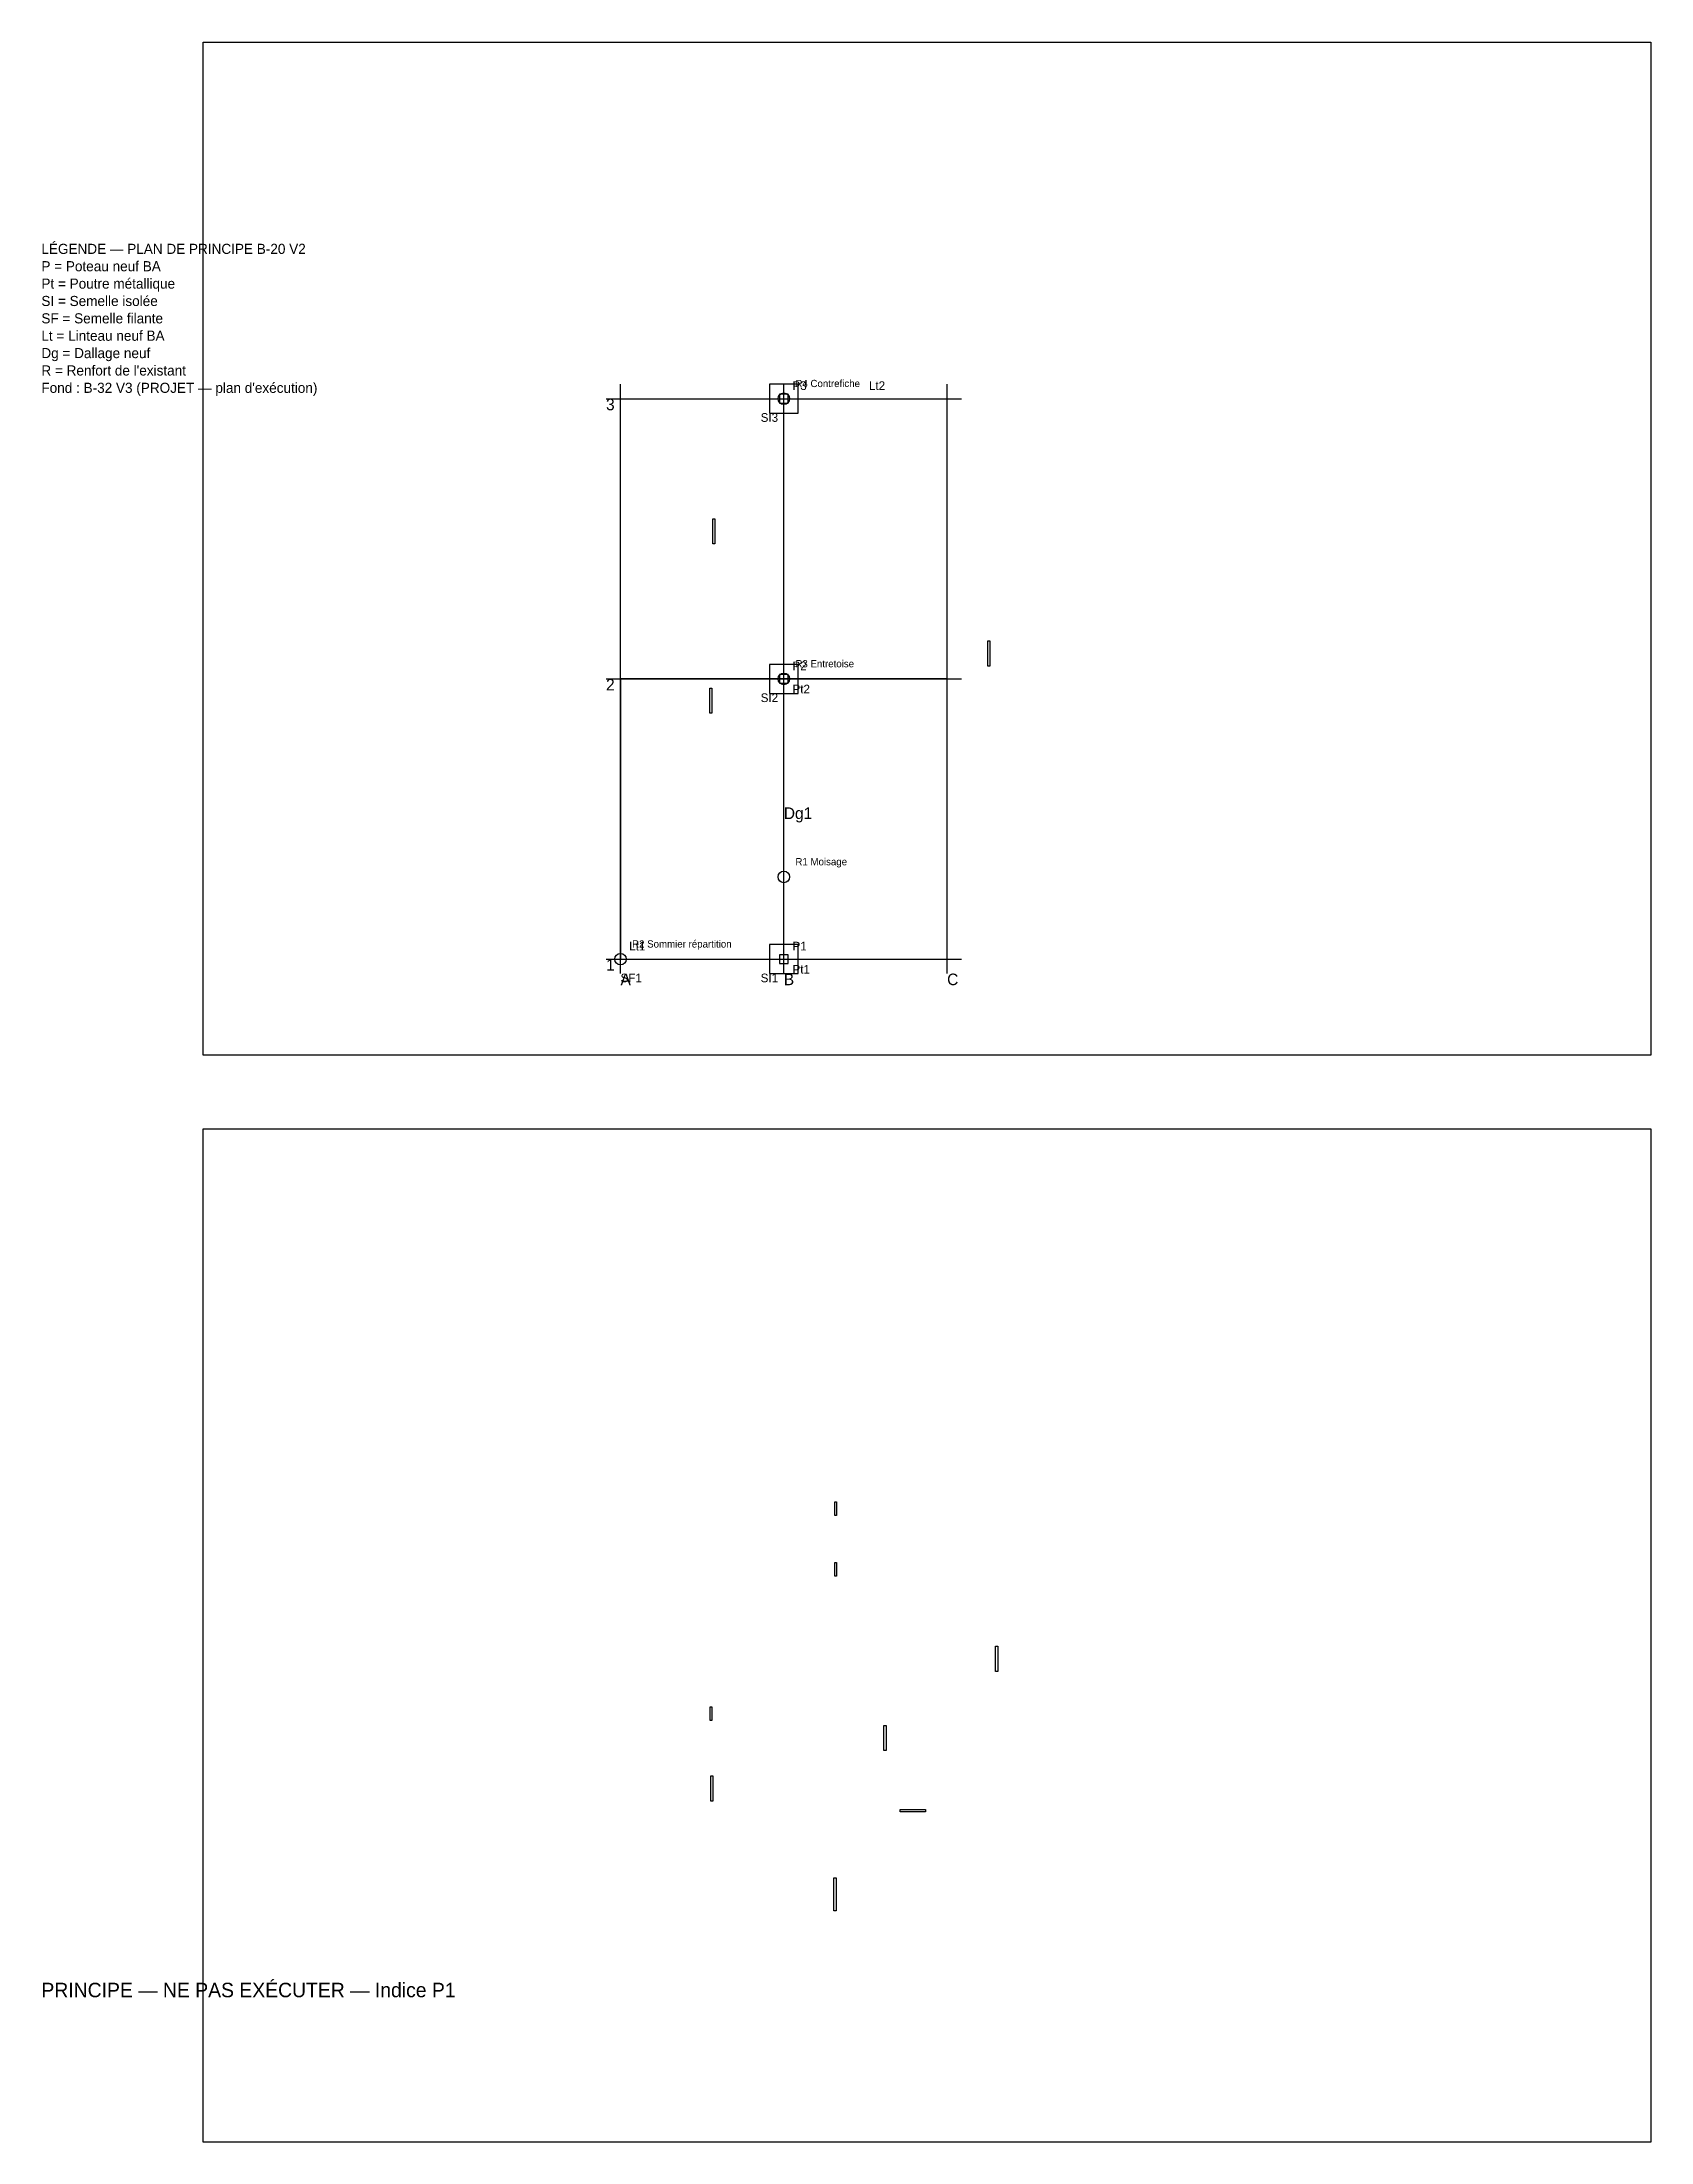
# Model space of a CAD drawing. Header units: metres. Extents: x 125.7 to 181.3, y 0 to 72.5.
import ezdxf

# ---------------------------------------------------------------- set-up
doc = ezdxf.new("R2010")
doc.units = ezdxf.units.M

msp = doc.modelspace()

# ---------------------------------------------------------------- linework, layer by layer
for p, q in [((145.2, 60.22), (157.48, 60.22)), ((145.7, 40.36), (145.7, 60.72)), ((151.34, 40.36), (151.34, 60.72)), ((151.34, 50.54), (151.34, 60.22)), ((153.98, 60.22), (156.98, 60.22)), ((156.98, 40.36), (156.98, 60.72)), ((145.2, 50.54), (157.48, 50.54)), ((151.34, 40.86), (151.34, 50.54)), ((145.2, 40.86), (157.48, 40.86)), ((145.7, 40.86), (156.98, 40.86)), ((145.7, 40.86), (148.7, 40.86))]:
    msp.add_line(p, q)
for points in [[(131.287, 72.54), (181.287, 72.54), (181.287, 37.54), (131.287, 37.54)], [(150.84, 59.72), (151.84, 59.72), (151.84, 60.72), (150.84, 60.72)], [(151.19, 60.07), (151.49, 60.07), (151.49, 60.37), (151.19, 60.37)], [(148.883, 56.072), (148.953, 56.072), (148.953, 55.201), (148.883, 55.201)], [(158.39, 51.856), (158.46, 51.856), (158.46, 50.985), (158.39, 50.985)], [(150.84, 50.04), (151.84, 50.04), (151.84, 51.04), (150.84, 51.04)], [(145.7, 40.86), (156.98, 40.86), (156.98, 50.54), (145.7, 50.54)], [(148.788, 50.222), (148.859, 50.222), (148.859, 49.351), (148.788, 49.351)], [(151.19, 50.39), (151.49, 50.39), (151.49, 50.69), (151.19, 50.69)], [(150.84, 40.36), (151.84, 40.36), (151.84, 41.36), (150.84, 41.36)], [(151.19, 40.71), (151.49, 40.71), (151.49, 41.01), (151.19, 41.01)], [(131.287, 35), (181.287, 35), (181.287, 0), (131.287, 0)], [(153.098, 22.112), (153.161, 22.112), (153.161, 21.641), (153.098, 21.641)], [(153.098, 20.022), (153.161, 20.022), (153.161, 19.551), (153.098, 19.551)], [(158.654, 17.126), (158.73, 17.126), (158.73, 16.255), (158.654, 16.255)], [(148.791, 15.032), (148.854, 15.032), (148.854, 14.561), (148.791, 14.561)], [(154.873, 13.521), (154.798, 13.521), (154.798, 14.392), (154.873, 14.392)], [(148.821, 12.647), (148.891, 12.647), (148.891, 11.776), (148.821, 11.776)], [(156.229, 11.488), (156.229, 11.407), (155.358, 11.407), (155.358, 11.488)], [(153.066, 9.12), (153.146, 9.12), (153.146, 7.985), (153.066, 7.985)]]:
    msp.add_lwpolyline(points, close=True)
for centre in [(151.34, 60.22), (151.34, 50.54), (151.34, 43.7), (145.7, 40.86)]:
    msp.add_circle(centre, 0.2)

# ---------------------------------------------------------------- texts
for s, height, p in [('LÉGENDE — PLAN DE PRINCIPE B-20 V2', 0.35, (125.7, 65.22)), ('P = Poteau neuf BA', 0.35, (125.7, 64.62)), ('Pt = Poutre métallique', 0.35, (125.7, 64.02)), ('SI = Semelle isolée', 0.35, (125.7, 63.42)), ('SF = Semelle filante', 0.35, (125.7, 62.82)), ('Lt = Linteau neuf BA', 0.35, (125.7, 62.22)), ('Dg = Dallage neuf', 0.35, (125.7, 61.62)), ("R = Renfort de l'existant", 0.35, (125.7, 61.02)), ("Fond : B-32 V3 (PROJET — plan d'exécution)", 0.35, (125.7, 60.42)), ('3', 0.4, (145.2, 59.82)), ('P3', 0.3, (151.64, 60.52)), ('R4 Contrefiche', 0.25, (151.74, 60.62)), ('Lt2', 0.3, (154.28, 60.52)), ('SI3', 0.3, (150.54, 59.42)), ('radiateur', 0.0006, (148.943, 55.505)), ('P2', 0.3, (151.64, 50.84)), ('R3 Entretoise', 0.25, (151.74, 50.94)), ('radiateur', 0.0006, (158.45, 51.288)), ('2', 0.4, (145.2, 50.14)), ('Pt2', 0.3, (151.64, 50.04)), ('radiateur', 0.0006, (148.848, 49.654)), ('SI2', 0.3, (150.54, 49.74)), ('Dg1', 0.4, (151.34, 45.7)), ('R1 Moisage', 0.25, (151.74, 44.1)), ('Lt1', 0.3, (146, 41.16)), ('R2 Sommier répartition', 0.25, (146.1, 41.26)), ('P1', 0.3, (151.64, 41.16)), ('1', 0.4, (145.2, 40.46)), ('Pt1', 0.3, (151.64, 40.36)), ('A', 0.4, (145.7, 39.96)), ('SF1', 0.3, (145.7, 40.06)), ('SI1', 0.3, (150.54, 40.06)), ('B', 0.4, (151.34, 39.96)), ('C', 0.4, (156.98, 39.96)), ('sèche serviettes', 0.0006, (153.231, 21.627)), ('radiateur', 0.0006, (153.158, 19.647)), ('radiateur', 0.0006, (158.665, 16.856)), ('sèche serviettes', 0.0006, (148.915, 14.541)), ('radiateur', 0.0006, (154.809, 14.103)), ('radiateur', 0.0006, (148.881, 12.08)), ('radiateur', 0.0006, (155.618, 11.428)), ('radiateur', 0.0006, (153.133, 8.42)), ('PRINCIPE — NE PAS EXÉCUTER — Indice P1', 0.5, (125.7, 5))]:
    msp.add_text(s, height=height).set_placement(p)

doc.saveas('drawing.dxf')
